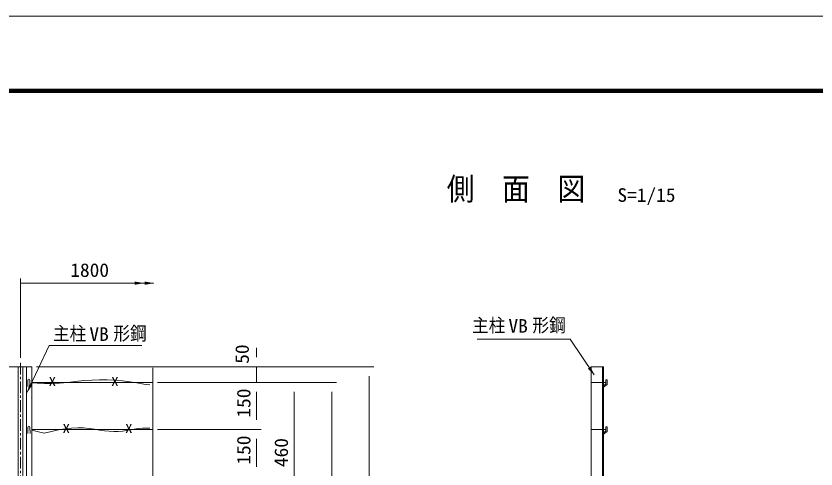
# Model space of a CAD drawing. Units: millimetres, scale not verified. Extents: x -4455 to 4455, y -3150 to 3150.
# Drawn here: x -1440 to 1117, y 1704 to 3150 of the extents above; entities that cross this region are included whole.
import ezdxf
from ezdxf.enums import TextEntityAlignment as Align

# ---------------------------------------------------------------- set-up
doc = ezdxf.new("R2010")
doc.units = ezdxf.units.MM
doc.header["$LTSCALE"] = 30
doc.linetypes.add('USER1', pattern=[2, 1.25, -0.25, 0.25, -0.25])
for name, color, linetype, lineweight in [('0-0_1部材', 3, 'Continuous', 18), ('0-1_5寸法', 1, 'Continuous', 18), ('0-5_2網', 4, 'Continuous', 18), ('0-8_7詳細', 7, 'Continuous', 18), ('0-9_6文字', 3, 'Continuous', 9), ('0-A_中心線', 1, 'USER1', 18), ('0-E_0', 3, 'Continuous', 18), ('1-0_D-TTL', 7, 'Continuous', 9)]:
    doc.layers.add(name, color=color, linetype=linetype, lineweight=lineweight)
doc.styles.add('ＭＳ ゴシック', font='')
doc.styles.get('ＭＳ ゴシック').set_extended_font_data('MS Gothic')

msp = doc.modelspace()

# ---------------------------------------------------------------- linework, layer by layer
at = {"layer": '0-0_1部材', "color": 7, "lineweight": 9}
for p, q in [((-1389.01, 2030.67), (-1462.01, 2030.67)), ((-1389.01, 2030.67), (-1389.01, -579.33)), ((398.22, 2030.67), (398.22, -579.33)), ((398.22, 2030.67), (438.22, 2030.67)), ((434.72, 2030.67), (434.72, -579.33)), ((438.22, 2030.67), (438.22, 20.67)), ((438.22, 1970.17), (445.68, 1975.93)), ((438.22, 1965.11), (449.68, 1973.97)), ((449.68, 1988.93), (449.68, 1973.97)), ((438.22, 1820.17), (445.68, 1825.93)), ((438.22, 1815.11), (449.68, 1823.97)), ((445.68, 1838.93), (445.68, 1825.93)), ((449.68, 1838.93), (445.68, 1838.93)), ((449.68, 1838.93), (449.68, 1823.97))]:
    msp.add_line(p, q, dxfattribs=at)
at = {"layer": '0-0_1部材'}
for p, q in [((-1433.01, 2030.67), (-1433.01, -579.33)), ((-1418.01, 2030.67), (-1418.01, -579.33)), ((-1406.51, 2030.67), (-1406.51, -579.33))]:
    msp.add_line(p, q, dxfattribs=at)
at = {"layer": '0-0_1部材', "color": 4}
msp.add_line((-1002.19, 661.82), (-1002.19, 2026.65), dxfattribs=at)
at = {"layer": '0-0_1部材', "color": 1}
for p, q in [((-1389.01, 1980.67), (-1002.19, 1980.67)), ((445.68, 1980.67), (398.22, 1980.67)), ((-1389.01, 1830.67), (-1002.19, 1830.67)), ((445.68, 1830.67), (398.22, 1830.67))]:
    msp.add_line(p, q, dxfattribs=at)
for points in [[(-1389.01, 1979.02), (-1371.88, 1977.91), (-1348.71, 1977.32), (-1324.87, 1977.59), (-1300.34, 1978.72), (-1275.14, 1980.7), (-1249.26, 1983.55), (-1223.26, 1986.34), (-1197.68, 1988.18), (-1172.53, 1989.06), (-1147.81, 1988.98), (-1123.51, 1987.94), (-1099.64, 1985.94), (-1076.2, 1982.98), (-1053.18, 1979.07), (-1030.61, 1975.25), (-1011.81, 1972.98)], [(-1349.68, 1818.29), (-1368.03, 1823.31), (-1385.02, 1827.27), (-1389.01, 1828.01)], [(-1011.81, 1834.23), (-1020.63, 1834.42), (-1035.06, 1834.09), (-1048.81, 1833.08), (-1061.89, 1831.4), (-1074.29, 1829.05), (-1086.64, 1826.73), (-1099.56, 1825.14), (-1113.03, 1824.3), (-1127.06, 1824.19), (-1141.65, 1824.82), (-1156.81, 1826.18), (-1172.52, 1828.29), (-1188.8, 1831.13), (-1205.8, 1833.73), (-1223.69, 1835.14), (-1242.46, 1835.34), (-1262.13, 1834.34), (-1282.69, 1832.13), (-1304.13, 1828.72), (-1326.46, 1824.11), (-1349.68, 1818.29)]]:
    msp.add_lwpolyline(points, dxfattribs=at)
at = {"layer": '0-0_1部材', "color": 7, "lineweight": 9}
msp.add_lwpolyline([(449.68, 1988.93), (445.68, 1988.93), (445.68, 1975.93)], dxfattribs=at)
at = {"layer": '0-1_5寸法'}
for p, q in [((-1425.51, 2297.39), (-1032.21, 2297.39)), ((-1061.17, 2297.39), (-1000.67, 2297.39)), ((-670.62, 2060.67), (-670.62, 2090.67)), ((-1370.86, 2030.67), (-655.62, 2030.67)), ((-670.62, 1980.67), (-670.62, 2030.67)), ((-987.19, 1980.67), (-655.62, 1980.67)), ((-987.19, 1980.67), (-655.62, 1980.67)), ((-987.19, 1980.67), (-535.62, 1980.67)), ((-972.19, 1980.67), (-415.62, 1980.67)), ((-670.62, 1860.67), (-670.62, 1950.67)), ((-670.62, 1950.67), (-670.62, 1920.67)), ((-550.62, 1950.67), (-550.62, 1550.67)), ((-430.62, 1950.67), (-430.62, -249.33)), ((-987.19, 1830.67), (-655.62, 1830.67)), ((-987.19, 1830.67), (-655.62, 1830.67)), ((-670.62, 1710.67), (-670.62, 1800.67)), ((-670.62, 1710.67), (-670.62, 1740.67))]:
    msp.add_line(p, q, dxfattribs=at)
for points in [[(-1030.21, 2297.39), (-1060.21, 2292.18), (-1060.21, 2302.6)], [(-998.67, 2297.39), (-1028.67, 2292.18), (-1028.67, 2302.6)]]:
    msp.add_solid(points, dxfattribs=at)
at = {"layer": '0-5_2網', "color": 1}
for p, q in [((-1374.01, 2030.67), (-295.62, 2030.67)), ((-310.62, -549.33), (-310.62, 2000.67))]:
    msp.add_line(p, q, dxfattribs=at)
at = {"layer": '0-8_7詳細', "color": 1}
msp.add_line((-1425.51, 2059.03), (-1425.51, 2312.39), dxfattribs=at)
at = {"layer": '0-9_6文字', "color": 7}
for points in [[(-1037.42, 2098.07), (-1333.7, 2098.07), (-1403.53, 1949.4)], [(34.78, 2118.48), (331.36, 2118.48), (408.14, 2004.66)]]:
    msp.add_lwpolyline(points, dxfattribs=at)
for points in [[(409.26, 2003.01), (388.17, 2024.96), (396.8, 2030.79)], [(-1404.38, 1947.59), (-1396.35, 1976.96), (-1386.91, 1972.53)]]:
    msp.add_solid(points, dxfattribs=at)
at = {"layer": '0-A_中心線'}
msp.add_line((-1425.51, 2043.47), (-1425.51, -632.52), dxfattribs=at)
at = {"layer": '0-E_0'}
for p, q in [((-1402.26, 1967.04), (-1401.51, 1987.54)), ((-1394.76, 1967.04), (-1395.51, 1987.54)), ((-1402.26, 1817.04), (-1401.51, 1837.54)), ((-1394.76, 1817.04), (-1395.51, 1837.54))]:
    msp.add_line(p, q, dxfattribs=at)
for centre in [(-1398.51, 1987.54), (-1398.51, 1837.54)]:
    msp.add_arc(centre, 3, 0, 180, dxfattribs=at)
at = {"layer": '1-0_D-TTL', "color": 2, "lineweight": 18}
msp.add_lwpolyline([(-4454.85, 3150.21), (4454.85, 3150.21), (4454.85, -3150.21), (-4454.85, -3150.21)], close=True, dxfattribs=at)
at = {"layer": '1-0_D-TTL'}
for points in [[(-4168.47, 2916.87), (4168.47, 2916.87), (4168.47, -2916.87), (-4168.47, -2916.87)], [(-4165.81, 2914.21), (4165.81, 2914.21), (4165.81, -2914.21), (-4165.81, -2914.21)], [(-4163.16, 2911.56), (4163.16, 2911.56), (4163.16, -2911.56), (-4163.16, -2911.56)], [(-4160.51, 2908.91), (4160.51, 2908.91), (4160.51, -2908.91), (-4160.51, -2908.91)], [(-4157.86, 2906.26), (4157.86, 2906.26), (4157.86, -2906.26), (-4157.86, -2906.26)]]:
    msp.add_lwpolyline(points, close=True, dxfattribs=at)

# ---------------------------------------------------------------- texts
at = {"layer": '0-0_1部材', "color": 1, "style": 'ＭＳ ゴシック', "width": 1.2}
for p in [(-1335.33, 1960.39), (-1135.33, 1960.39), (-1290.82, 1810.39), (-1090.82, 1810.39)]:
    msp.add_text('X', height=28.81, dxfattribs=at).set_placement(p, align=Align.BOTTOM_LEFT)
at = {"layer": '0-1_5寸法', "color": 3, "style": 'ＭＳ ゴシック', "width": 1.05}
msp.add_text('1800', height=43.33, dxfattribs=at).set_placement((-1266.1, 2304.48), align=Align.BOTTOM_LEFT)
for s, p in [('50', (-682.32, 2040.03)), ('150', (-677.29, 1868.17)), ('150', (-677.29, 1718.17)), ('460', (-557.29, 1710.17))]:
    msp.add_text(s, height=43.33, rotation=90, dxfattribs=at).set_placement(p, align=Align.BOTTOM_LEFT)
at = {"layer": '0-9_6文字', "color": 7, "style": 'ＭＳ ゴシック', "width": 0.9}
msp.add_text('側\u3000面\u3000図', height=72.14, dxfattribs=at).set_placement((-63.05, 2540.58), align=Align.BOTTOM_LEFT)
at = {"layer": '0-9_6文字', "style": 'ＭＳ ゴシック'}
for s, width, p in [('S=1/15', 1.05, (482.55, 2544.03)), ('主柱', 0.9, (17.9, 2128.11)), ('VB', 1.05, (134.3, 2126.3)), ('形鋼', 0.9, (210.98, 2128.54)), ('主柱', 0.9, (-1321.42, 2101.99)), ('VB', 1.05, (-1205.02, 2100.18)), ('形鋼', 0.9, (-1128.34, 2102.43))]:
    msp.add_text(s, height=43.33, dxfattribs=dict(at, width=width)).set_placement(p, align=Align.BOTTOM_LEFT)

doc.saveas('drawing.dxf')
